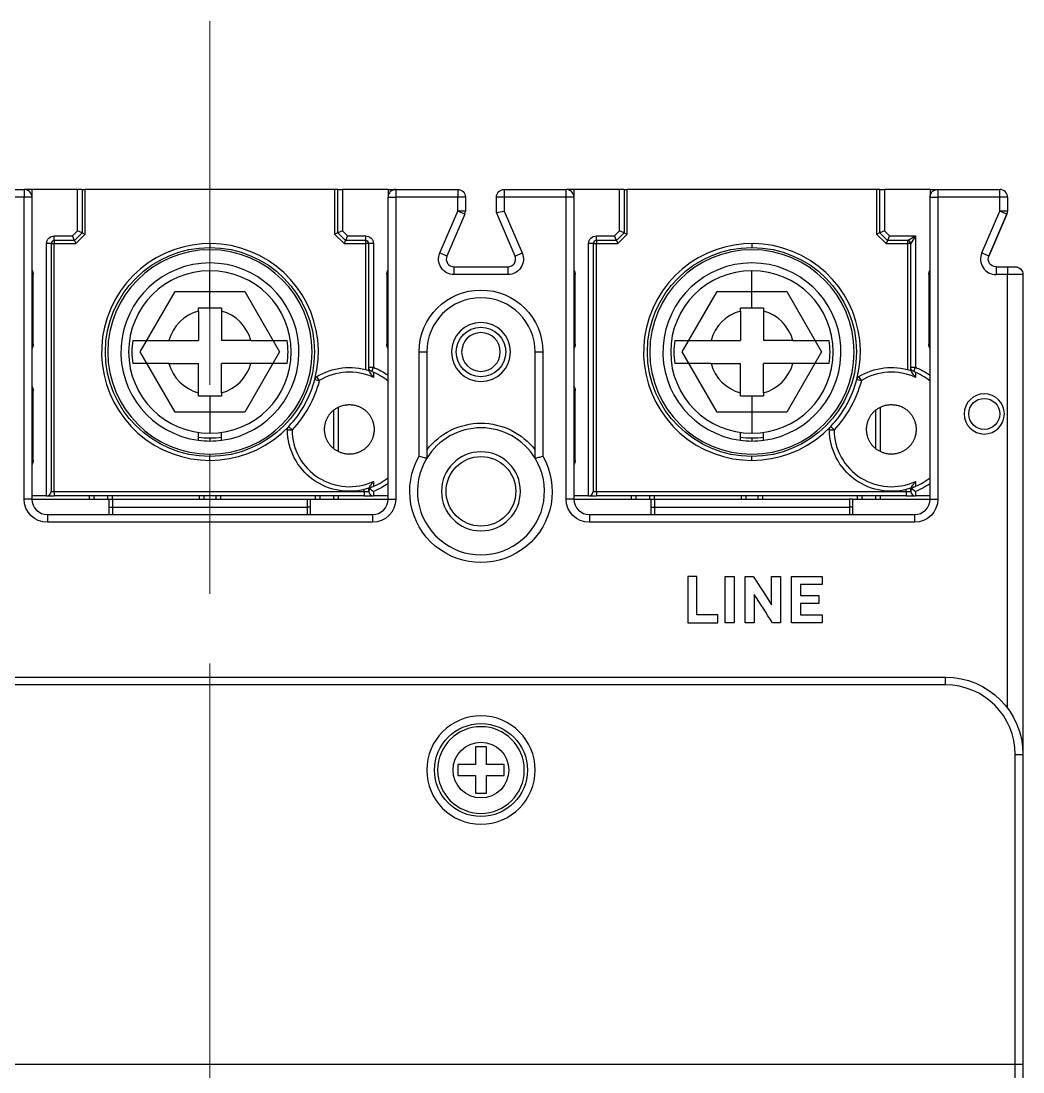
# Model space of a CAD drawing. Header units: millimetres. Extents: x 53 to 177, y 0 to 185.
# Drawn here: x 103.1 to 167.8, y 117.6 to 185.5 of the extents above; entities that cross this region are included whole.
import ezdxf

# ---------------------------------------------------------------- set-up
doc = ezdxf.new("R2010")
doc.units = ezdxf.units.MM
doc.linetypes.add('AM_ISO08W050', pattern=[18, 12, -1.5, 3, -1.5])
doc.layers.add('1', color=2, linetype='Continuous')
doc.layers.add('AM_07_중심선', color=1, linetype='AM_ISO08W050', lineweight=18)

# ---------------------------------------------------------------- blocks, each defined once
blk = doc.blocks.new('250')
for p, q in [((30242.851, 2722.503), (30245.101, 2726.4)), ((30245.101, 2726.4), (30249.601, 2726.4)), ((30249.601, 2726.4), (30251.851, 2722.503)), ((30277.851, 2722.503), (30280.101, 2726.4)), ((30280.101, 2726.4), (30284.601, 2726.4)), ((30284.601, 2726.4), (30286.851, 2722.503)), ((30245.101, 2718.606), (30242.851, 2722.503)), ((30251.851, 2722.503), (30249.601, 2718.606)), ((30280.101, 2718.606), (30277.851, 2722.503)), ((30286.851, 2722.503), (30284.601, 2718.606)), ((30249.601, 2718.606), (30245.101, 2718.606)), ((30284.601, 2718.606), (30280.101, 2718.606))]:
    blk.add_line(p, q)
at = {"layer": '1', "color": 7, "linetype": 'Continuous'}
for p, q in [((30231.351, 2733.003), (30235.351, 2733.003)), ((30235.351, 2733.003), (30235.351, 2732.503)), ((30235.851, 2733.003), (30235.351, 2733.003)), ((30235.851, 2733.003), (30235.851, 2732.503)), ((30238.801, 2733.003), (30235.851, 2733.003)), ((30238.801, 2730.327), (30238.801, 2733.003)), ((30239.101, 2733.003), (30238.801, 2733.003)), ((30239.101, 2733.003), (30239.101, 2730.203)), ((30239.101, 2733.003), (30239.301, 2733.003)), ((30239.301, 2730.12), (30239.301, 2733.003)), ((30255.401, 2733.003), (30239.301, 2733.003)), ((30255.401, 2733.003), (30255.401, 2730.12)), ((30255.601, 2733.003), (30255.401, 2733.003)), ((30255.601, 2733.003), (30255.901, 2733.003)), ((30255.601, 2730.203), (30255.601, 2733.003)), ((30255.901, 2733.003), (30255.901, 2730.327)), ((30258.851, 2733.003), (30255.901, 2733.003)), ((30258.851, 2733.003), (30258.851, 2732.503)), ((30258.851, 2733.003), (30259.351, 2733.003)), ((30259.351, 2733.003), (30259.351, 2732.503)), ((30259.351, 2733.003), (30263.351, 2733.003)), ((30263.351, 2733.003), (30263.351, 2732.503)), ((30266.351, 2733.003), (30266.351, 2732.503)), ((30266.351, 2733.003), (30270.351, 2733.003)), ((30270.351, 2732.503), (30270.351, 2733.003)), ((30270.851, 2733.003), (30270.351, 2733.003)), ((30273.801, 2733.003), (30270.851, 2733.003)), ((30270.851, 2733.003), (30270.851, 2732.503)), ((30273.801, 2730.327), (30273.801, 2733.003)), ((30274.101, 2733.003), (30273.801, 2733.003)), ((30274.101, 2733.003), (30274.101, 2730.203)), ((30274.101, 2733.003), (30274.301, 2733.003)), ((30274.301, 2730.12), (30274.301, 2733.003)), ((30290.401, 2733.003), (30274.301, 2733.003)), ((30290.401, 2733.003), (30290.401, 2730.12)), ((30290.601, 2733.003), (30290.401, 2733.003)), ((30290.601, 2733.003), (30290.901, 2733.003)), ((30290.601, 2730.203), (30290.601, 2733.003)), ((30290.901, 2733.003), (30290.901, 2730.327)), ((30293.851, 2733.003), (30290.901, 2733.003)), ((30293.851, 2733.003), (30293.851, 2732.503)), ((30293.851, 2733.003), (30294.351, 2733.003)), ((30294.351, 2733.003), (30294.351, 2732.503)), ((30294.351, 2733.003), (30298.351, 2733.003)), ((30298.351, 2732.503), (30298.351, 2733.003)), ((30235.351, 2732.503), (30231.351, 2732.503)), ((30235.351, 2713.003), (30235.351, 2732.503)), ((30235.851, 2732.503), (30235.351, 2732.503)), ((30235.851, 2732.503), (30235.851, 2713.003)), ((30258.851, 2713.003), (30258.851, 2732.503)), ((30258.851, 2732.503), (30259.351, 2732.503)), ((30259.351, 2732.503), (30259.351, 2713.003)), ((30263.351, 2732.503), (30259.351, 2732.503)), ((30263.851, 2732.503), (30263.351, 2732.503)), ((30263.351, 2731.606), (30263.351, 2732.503)), ((30263.851, 2732.503), (30263.851, 2731.606)), ((30265.851, 2731.503), (30265.851, 2732.503)), ((30266.351, 2732.503), (30265.851, 2732.503)), ((30266.351, 2732.503), (30266.351, 2731.606)), ((30270.351, 2732.503), (30266.351, 2732.503)), ((30270.351, 2713.003), (30270.351, 2732.503)), ((30270.851, 2732.503), (30270.351, 2732.503)), ((30270.851, 2732.503), (30270.851, 2713.003)), ((30293.851, 2713.003), (30293.851, 2732.503)), ((30293.851, 2732.503), (30294.351, 2732.503)), ((30298.351, 2732.503), (30294.351, 2732.503)), ((30294.351, 2732.503), (30294.351, 2713.003)), ((30298.351, 2731.606), (30298.351, 2732.503)), ((30298.851, 2732.503), (30298.351, 2732.503)), ((30298.851, 2732.503), (30298.851, 2731.606)), ((30262.19, 2728.897), (30263.351, 2731.606)), ((30263.811, 2731.409), (30262.65, 2728.7)), ((30263.811, 2731.409), (30263.351, 2731.606)), ((30263.851, 2731.606), (30263.351, 2731.606)), ((30265.851, 2731.503), (30266.351, 2731.606)), ((30267.052, 2728.7), (30265.851, 2731.503)), ((30266.351, 2731.606), (30267.512, 2728.897)), ((30297.19, 2728.897), (30298.351, 2731.606)), ((30298.811, 2731.409), (30297.649, 2728.7)), ((30297.65, 2728.7), (30298.811, 2731.409)), ((30298.851, 2731.606), (30298.351, 2731.606)), ((30298.811, 2731.409), (30298.351, 2731.606)), ((30298.851, 2731.606), (30298.851, 2731.606)), ((30237.301, 2729.703), (30237.301, 2730.003)), ((30237.301, 2730.003), (30238.477, 2730.003)), ((30238.477, 2730.003), (30238.801, 2730.327)), ((30238.601, 2729.703), (30238.477, 2730.003)), ((30239.101, 2730.203), (30238.601, 2729.703)), ((30239.301, 2730.12), (30238.684, 2729.503)), ((30239.101, 2730.203), (30238.801, 2730.327)), ((30239.101, 2730.203), (30239.301, 2730.12)), ((30255.601, 2730.203), (30255.401, 2730.12)), ((30256.018, 2729.503), (30255.401, 2730.12)), ((30255.901, 2730.327), (30255.601, 2730.203)), ((30256.101, 2729.703), (30255.601, 2730.203)), ((30255.901, 2730.327), (30256.225, 2730.003)), ((30256.225, 2730.003), (30256.101, 2729.703)), ((30256.225, 2730.003), (30257.401, 2730.003)), ((30257.401, 2730.003), (30257.401, 2729.703)), ((30272.301, 2729.703), (30272.301, 2730.003)), ((30272.301, 2730.003), (30273.477, 2730.003)), ((30273.477, 2730.003), (30273.801, 2730.327)), ((30273.601, 2729.703), (30273.477, 2730.003)), ((30274.101, 2730.203), (30273.601, 2729.703)), ((30274.301, 2730.12), (30273.684, 2729.503)), ((30274.101, 2730.203), (30273.801, 2730.327)), ((30274.101, 2730.203), (30274.301, 2730.12)), ((30290.601, 2730.203), (30290.401, 2730.12)), ((30291.018, 2729.503), (30290.401, 2730.12)), ((30290.901, 2730.327), (30290.601, 2730.203)), ((30291.101, 2729.703), (30290.601, 2730.203)), ((30290.901, 2730.327), (30291.225, 2730.003)), ((30291.225, 2730.003), (30291.101, 2729.703)), ((30291.225, 2730.003), (30292.901, 2730.003)), ((30292.401, 2729.703), (30292.901, 2730.003)), ((30292.901, 2730.003), (30292.601, 2729.503)), ((30292.901, 2730.003), (30292.901, 2721.514)), ((30237.101, 2729.503), (30236.801, 2729.503)), ((30236.801, 2713.203), (30236.801, 2729.503)), ((30237.101, 2729.503), (30237.101, 2713.503)), ((30237.101, 2729.503), (30237.301, 2729.503)), ((30238.601, 2729.703), (30237.301, 2729.703)), ((30237.301, 2729.703), (30237.301, 2729.503)), ((30237.301, 2713.503), (30237.301, 2729.503)), ((30237.301, 2729.503), (30238.684, 2729.503)), ((30238.601, 2729.703), (30238.684, 2729.503)), ((30247.351, 2729.503), (30247.351, 2729.253)), ((30256.101, 2729.703), (30256.018, 2729.503)), ((30256.018, 2729.503), (30257.401, 2729.503)), ((30257.401, 2729.703), (30256.101, 2729.703)), ((30257.401, 2729.703), (30257.401, 2729.503)), ((30257.401, 2729.503), (30257.401, 2721.363)), ((30257.601, 2729.503), (30257.401, 2729.503)), ((30257.601, 2721.514), (30257.601, 2729.503)), ((30257.901, 2729.503), (30257.601, 2729.503)), ((30257.901, 2729.503), (30257.901, 2721.514)), ((30272.101, 2729.503), (30271.801, 2729.503)), ((30271.801, 2713.203), (30271.801, 2729.503)), ((30272.101, 2729.503), (30272.101, 2713.503)), ((30272.101, 2729.503), (30272.301, 2729.503)), ((30273.601, 2729.703), (30272.301, 2729.703)), ((30272.301, 2729.703), (30272.301, 2729.503)), ((30272.301, 2729.503), (30273.684, 2729.503)), ((30272.301, 2713.503), (30272.301, 2729.503)), ((30273.601, 2729.703), (30273.684, 2729.503)), ((30282.351, 2729.503), (30282.351, 2729.253)), ((30291.101, 2729.703), (30291.018, 2729.503)), ((30291.018, 2729.503), (30292.401, 2729.503)), ((30292.401, 2729.703), (30291.101, 2729.703)), ((30292.401, 2729.703), (30292.401, 2729.503)), ((30292.401, 2729.503), (30292.401, 2721.363)), ((30292.601, 2729.503), (30292.401, 2729.503)), ((30292.601, 2721.514), (30292.601, 2729.503)), ((30262.65, 2728.7), (30262.19, 2728.897)), ((30267.052, 2728.7), (30267.512, 2728.897)), ((30297.649, 2728.7), (30297.19, 2728.897)), ((30263.109, 2728.003), (30266.593, 2728.003)), ((30263.109, 2728.003), (30263.109, 2727.503)), ((30266.593, 2728.003), (30266.593, 2727.503)), ((30298.109, 2728.003), (30298.851, 2728.003)), ((30298.109, 2728.003), (30298.109, 2727.503)), ((30298.851, 2728.003), (30299.351, 2728.003)), ((30298.851, 2728.003), (30298.851, 2727.503)), ((30235.851, 2727.503), (30235.934, 2727.503)), ((30235.934, 2723.003), (30235.934, 2727.503)), ((30247.351, 2725.353), (30247.351, 2727.753)), ((30258.768, 2727.503), (30258.768, 2723.003)), ((30258.768, 2727.503), (30258.851, 2727.503)), ((30266.593, 2727.503), (30263.109, 2727.503)), ((30270.851, 2727.503), (30270.934, 2727.503)), ((30270.934, 2723.003), (30270.934, 2727.503)), ((30282.351, 2725.353), (30282.351, 2727.753)), ((30293.768, 2727.503), (30293.768, 2723.003)), ((30293.768, 2727.503), (30293.851, 2727.503)), ((30298.851, 2727.503), (30298.109, 2727.503)), ((30298.851, 2699.503), (30298.851, 2727.503)), ((30299.851, 2727.503), (30298.851, 2727.503)), ((30299.851, 2727.503), (30299.851, 2696.503)), ((30246.601, 2725.149), (30246.601, 2723.253)), ((30248.101, 2725.149), (30248.101, 2723.253)), ((30281.601, 2725.149), (30281.601, 2723.253)), ((30283.101, 2725.149), (30283.101, 2723.253)), ((30244.705, 2723.253), (30246.601, 2723.253)), ((30249.997, 2723.253), (30248.101, 2723.253)), ((30279.705, 2723.253), (30281.601, 2723.253)), ((30284.997, 2723.253), (30283.101, 2723.253)), ((30235.934, 2723.003), (30235.851, 2723.003)), ((30258.851, 2723.003), (30258.768, 2723.003)), ((30260.851, 2722.503), (30261.351, 2722.503)), ((30260.851, 2715.775), (30260.851, 2722.503)), ((30261.351, 2722.503), (30261.351, 2715.639)), ((30268.351, 2722.503), (30268.851, 2722.503)), ((30268.351, 2715.639), (30268.351, 2722.503)), ((30268.851, 2722.503), (30268.851, 2715.775)), ((30270.934, 2723.003), (30270.851, 2723.003)), ((30293.851, 2723.003), (30293.768, 2723.003)), ((30244.705, 2721.753), (30246.601, 2721.753)), ((30246.601, 2719.857), (30246.601, 2721.753)), ((30248.101, 2719.857), (30248.101, 2721.753)), ((30249.997, 2721.753), (30248.101, 2721.753)), ((30279.705, 2721.753), (30281.601, 2721.753)), ((30281.601, 2719.857), (30281.601, 2721.753)), ((30284.997, 2721.753), (30283.101, 2721.753)), ((30283.101, 2719.857), (30283.101, 2721.753)), ((30257.601, 2721.514), (30257.901, 2721.514)), ((30257.601, 2721.303), (30257.601, 2721.514)), ((30257.793, 2721.234), (30257.901, 2721.514)), ((30257.901, 2721.191), (30257.901, 2720.863)), ((30292.601, 2721.514), (30292.901, 2721.514)), ((30292.601, 2721.303), (30292.601, 2721.514)), ((30292.793, 2721.234), (30292.901, 2721.514)), ((30292.901, 2721.191), (30292.901, 2720.863)), ((30254.123, 2720.731), (30254.413, 2720.655)), ((30254.413, 2720.655), (30254.256, 2720.911)), ((30289.123, 2720.731), (30289.413, 2720.655)), ((30289.413, 2720.655), (30289.256, 2720.911)), ((30235.851, 2720.003), (30235.934, 2720.003)), ((30235.934, 2715.503), (30235.934, 2720.003)), ((30270.851, 2720.003), (30270.934, 2720.003)), ((30270.934, 2715.503), (30270.934, 2720.003)), ((30247.351, 2719.653), (30247.351, 2717.253)), ((30282.351, 2719.653), (30282.351, 2717.253)), ((30255.351, 2716.286), (30255.351, 2718.721)), ((30255.651, 2716.089), (30255.651, 2718.918)), ((30290.351, 2716.286), (30290.351, 2718.721)), ((30290.651, 2716.089), (30290.651, 2718.918)), ((30252.651, 2717.483), (30252.433, 2717.69)), ((30287.651, 2717.483), (30287.433, 2717.69)), ((30246.601, 2716.802), (30246.601, 2717.307)), ((30248.101, 2716.802), (30248.101, 2717.307)), ((30252.351, 2717.482), (30252.651, 2717.483)), ((30281.601, 2716.802), (30281.601, 2717.307)), ((30283.101, 2716.802), (30283.101, 2717.307)), ((30287.351, 2717.482), (30287.651, 2717.483)), ((30247.351, 2716.953), (30247.351, 2716.753)), ((30282.351, 2716.953), (30282.351, 2716.753)), ((30247.351, 2715.503), (30247.351, 2715.753)), ((30282.351, 2715.503), (30282.351, 2715.753)), ((30235.934, 2715.503), (30235.851, 2715.503)), ((30270.934, 2715.503), (30270.851, 2715.503)), ((30257.301, 2713.503), (30257.301, 2713.618)), ((30257.601, 2713.503), (30257.601, 2713.703)), ((30257.901, 2714.143), (30257.901, 2713.816)), ((30292.301, 2713.503), (30292.301, 2713.618)), ((30292.601, 2713.503), (30292.601, 2713.703)), ((30292.901, 2714.143), (30292.901, 2713.816)), ((30235.851, 2713.003), (30235.351, 2713.003)), ((30236.801, 2713.203), (30235.851, 2713.203)), ((30235.851, 2713.003), (30240.851, 2713.003)), ((30236.801, 2713.203), (30237.301, 2713.203)), ((30237.101, 2713.503), (30237.301, 2713.503)), ((30237.301, 2713.503), (30237.301, 2713.203)), ((30237.301, 2713.503), (30256.351, 2713.503)), ((30257.301, 2713.203), (30237.301, 2713.203)), ((30239.551, 2713.203), (30239.551, 2713.003)), ((30239.851, 2713.203), (30239.851, 2713.003)), ((30240.751, 2713.003), (30240.751, 2713.203)), ((30240.851, 2712.003), (30240.851, 2713.003)), ((30240.851, 2713.003), (30241.051, 2713.003)), ((30241.051, 2713.003), (30241.051, 2713.203)), ((30241.051, 2713.003), (30241.051, 2712.49)), ((30241.051, 2713.003), (30253.651, 2713.003)), ((30246.651, 2713.203), (30246.651, 2713.003)), ((30246.951, 2713.203), (30246.951, 2713.003)), ((30247.751, 2713.003), (30247.751, 2713.203)), ((30248.051, 2713.003), (30248.051, 2713.203)), ((30253.651, 2713.003), (30253.851, 2713.003)), ((30253.651, 2712.49), (30253.651, 2713.003)), ((30253.851, 2713.003), (30258.851, 2713.003)), ((30253.851, 2712.003), (30253.851, 2713.003)), ((30254.151, 2713.203), (30254.151, 2713.003)), ((30254.451, 2713.203), (30254.451, 2713.003)), ((30255.351, 2713.003), (30255.351, 2713.203)), ((30255.651, 2713.003), (30255.651, 2713.203)), ((30256.351, 2713.503), (30257.301, 2713.503)), ((30257.301, 2713.503), (30257.601, 2713.503)), ((30257.301, 2713.503), (30257.301, 2713.203)), ((30257.301, 2713.203), (30257.901, 2713.203)), ((30257.901, 2713.492), (30257.901, 2713.203)), ((30258.851, 2713.203), (30257.901, 2713.203)), ((30258.851, 2713.003), (30259.351, 2713.003)), ((30270.851, 2713.003), (30270.351, 2713.003)), ((30271.801, 2713.203), (30270.851, 2713.203)), ((30270.851, 2713.003), (30275.851, 2713.003)), ((30271.801, 2713.203), (30272.301, 2713.203)), ((30272.101, 2713.503), (30272.301, 2713.503)), ((30272.301, 2713.503), (30272.301, 2713.203)), ((30272.301, 2713.503), (30291.351, 2713.503)), ((30292.301, 2713.203), (30272.301, 2713.203)), ((30274.551, 2713.203), (30274.551, 2713.003)), ((30274.851, 2713.203), (30274.851, 2713.003)), ((30275.751, 2713.003), (30275.751, 2713.203)), ((30275.851, 2712.003), (30275.851, 2713.003)), ((30275.851, 2713.003), (30276.051, 2713.003)), ((30276.051, 2713.003), (30276.051, 2713.203)), ((30276.051, 2713.003), (30276.051, 2712.49)), ((30276.051, 2713.003), (30288.651, 2713.003)), ((30281.651, 2713.203), (30281.651, 2713.003)), ((30281.951, 2713.203), (30281.951, 2713.003)), ((30282.751, 2713.003), (30282.751, 2713.203)), ((30283.051, 2713.003), (30283.051, 2713.203)), ((30288.651, 2713.003), (30288.651, 2712.49)), ((30288.851, 2713.003), (30288.651, 2713.003)), ((30288.851, 2713.003), (30293.851, 2713.003)), ((30288.851, 2713.003), (30288.851, 2712.003)), ((30289.151, 2713.203), (30289.151, 2713.003)), ((30289.451, 2713.203), (30289.451, 2713.003)), ((30290.351, 2713.003), (30290.351, 2713.203)), ((30290.651, 2713.003), (30290.651, 2713.203)), ((30291.351, 2713.503), (30292.301, 2713.503)), ((30292.301, 2713.503), (30292.601, 2713.503)), ((30292.301, 2713.503), (30292.301, 2713.203)), ((30292.301, 2713.203), (30292.901, 2713.203)), ((30292.901, 2713.492), (30292.901, 2713.203)), ((30293.851, 2713.203), (30292.901, 2713.203)), ((30293.851, 2713.003), (30294.351, 2713.003)), ((30240.851, 2712.49), (30241.051, 2712.49)), ((30241.051, 2712.49), (30241.051, 2712.003)), ((30241.051, 2712.49), (30253.651, 2712.49)), ((30253.651, 2712.003), (30253.651, 2712.49)), ((30253.851, 2712.49), (30253.651, 2712.49)), ((30275.851, 2712.49), (30276.051, 2712.49)), ((30276.051, 2712.49), (30276.051, 2712.003)), ((30276.051, 2712.49), (30288.651, 2712.49)), ((30288.851, 2712.49), (30288.651, 2712.49)), ((30288.651, 2712.49), (30288.651, 2712.003)), ((30236.851, 2712.003), (30236.851, 2711.503)), ((30236.851, 2712.003), (30257.851, 2712.003)), ((30257.851, 2712.003), (30257.851, 2711.503)), ((30271.851, 2712.003), (30271.851, 2711.503)), ((30271.851, 2712.003), (30292.851, 2712.003)), ((30292.851, 2712.003), (30292.851, 2711.503)), ((30257.851, 2711.503), (30236.851, 2711.503)), ((30292.851, 2711.503), (30271.851, 2711.503)), ((30199.851, 2701.503), (30294.851, 2701.503)), ((30294.851, 2701.003), (30294.851, 2701.503)), ((30294.851, 2701.003), (30199.851, 2701.003)), ((30264.501, 2697.003), (30264.501, 2695.853)), ((30265.201, 2697.003), (30264.501, 2697.003)), ((30265.201, 2695.853), (30265.201, 2697.003)), ((30299.351, 2676.503), (30299.351, 2696.503)), ((30299.351, 2696.503), (30299.851, 2696.503)), ((30299.851, 2696.503), (30299.851, 2676.503)), ((30263.351, 2695.853), (30263.351, 2695.153)), ((30264.501, 2695.853), (30263.351, 2695.853)), ((30266.351, 2695.853), (30265.201, 2695.853)), ((30266.351, 2695.153), (30266.351, 2695.853)), ((30263.351, 2695.153), (30264.501, 2695.153)), ((30264.501, 2695.153), (30264.501, 2694.003)), ((30265.201, 2694.003), (30265.201, 2695.153)), ((30265.201, 2695.153), (30266.351, 2695.153)), ((30264.501, 2694.003), (30265.201, 2694.003)), ((30195.351, 2676.503), (30299.351, 2676.503)), ((30299.351, 2675.503), (30299.351, 2676.503)), ((30299.351, 2676.503), (30299.851, 2676.503)), ((30299.851, 2676.503), (30299.851, 2675.003))]:
    blk.add_line(p, q, dxfattribs=at)
at = {"layer": '1', "color": 7, "linetype": 'Continuous', "extrusion": (0, 0, -1)}
for centre, radius in [((-30264.851, 2722.503), 1.9), ((-30297.351, 2718.503), 1.3), ((-30264.851, 2713.503), 2.55), ((-30264.851, 2695.503), 3.5), ((-30264.851, 2695.503), 2.8)]:
    blk.add_circle(centre, radius, dxfattribs=at)
at = {"layer": '1', "color": 7, "linetype": 'Continuous'}
for centre, radius in [((30264.851, 2722.503), 1.6), ((30297.351, 2718.503), 1), ((30264.851, 2713.503), 2.25), ((30264.851, 2695.503), 3), ((30264.851, 2695.503), 1.8)]:
    blk.add_circle(centre, radius, dxfattribs=at)
for centre, radius, start, end in [((30235.351, 2732.503), 0.5, 0, 90), ((30259.351, 2732.503), 0.5, 90, 180), ((30270.351, 2732.503), 0.5, 0, 90), ((30298.351, 2732.503), 0.5, 0, 90), ((30263.351, 2731.606), 0.5, 336.80141, 0), ((30298.351, 2731.606), 0.5, 336.78622, 0), ((30237.301, 2729.503), 0.2, 90, 180), ((30247.351, 2722.503), 7, 345.3358, 316.55499), ((30257.401, 2729.503), 0.2, 0, 90), ((30272.301, 2729.503), 0.2, 90, 180), ((30282.351, 2722.503), 7, 345.3358, 316.55499), ((30292.401, 2729.503), 0.2, 0, 90), ((30247.351, 2722.503), 6.6, 90, 270), ((30247.351, 2722.503), 6.6, 270, 90), ((30263.109, 2728.503), 0.5, 156.80141, 270), ((30266.593, 2728.503), 0.5, 270, 23.19859), ((30282.351, 2722.503), 6.6, 90, 270), ((30282.351, 2722.503), 6.6, 270, 90), ((30298.109, 2728.503), 1, 156.78622, 270), ((30247.351, 2722.503), 5.75, 277.49472, 262.50528), ((30282.351, 2722.503), 5.75, 277.49472, 262.50528), ((30247.351, 2722.503), 5.25, 90, 270), ((30247.351, 2722.503), 5.25, 270, 90), ((30282.351, 2722.503), 5.25, 90, 270), ((30282.351, 2722.503), 5.25, 270, 90), ((30264.851, 2722.503), 3.5, 0, 180), ((30247.351, 2722.503), 2.75, 105.82662, 164.17338), ((30247.351, 2722.503), 2.75, 15.82662, 74.17338), ((30282.351, 2722.503), 2.75, 105.82662, 164.17338), ((30282.351, 2722.503), 2.75, 15.82662, 74.17338), ((30247.351, 2722.503), 5.041, 171.44426, 188.55574), ((30247.351, 2722.503), 5.041, 351.44426, 8.55574), ((30264.851, 2722.503), 1.25, 0, 180), ((30282.351, 2722.503), 5.041, 171.44426, 188.55574), ((30282.351, 2722.503), 5.041, 351.44426, 8.55574), ((30264.851, 2722.503), 1.25, 180, 0), ((30247.351, 2722.503), 2.75, 195.82662, 254.17338), ((30247.351, 2722.503), 2.75, 285.82662, 344.17338), ((30282.351, 2722.503), 2.75, 195.82662, 254.17338), ((30282.351, 2722.503), 2.75, 285.82662, 344.17338), ((30256.351, 2717.503), 3.7, 65.23365, 121.58258), ((30256.351, 2717.503), 4, 51.31731, 68.87124), ((30291.351, 2717.503), 3.7, 65.23365, 121.58258), ((30291.351, 2717.503), 4, 51.31731, 68.87124), ((30247.351, 2722.503), 7, 316.55499, 345.3358), ((30254.413, 2720.655), 0.3, 121.58258, 165.3358), ((30282.351, 2722.503), 7, 316.55499, 345.3358), ((30289.413, 2720.655), 0.3, 121.58258, 165.3358), ((30247.351, 2722.503), 5.55, 262.23188, 270), ((30247.351, 2722.503), 5.55, 270, 277.76812), ((30256.351, 2717.503), 3.7, 180.30822, 294.76635), ((30264.851, 2713.503), 4.1, 31.38815, 148.61185), ((30282.351, 2722.503), 5.55, 262.23188, 270), ((30282.351, 2722.503), 5.55, 270, 277.76812), ((30291.351, 2717.503), 3.7, 180.30822, 294.76635), ((30247.351, 2722.503), 5.75, 262.50469, 270), ((30247.351, 2722.503), 5.75, 270, 277.49531), ((30282.351, 2722.503), 5.75, 262.50469, 270), ((30282.351, 2722.503), 5.75, 270, 277.49531), ((30264.851, 2713.503), 4.1, 148.61185, 31.38815), ((30256.351, 2717.503), 4, 291.12588, 308.68412), ((30291.351, 2717.503), 4, 291.12588, 308.68412), ((30236.851, 2713.003), 1, 180, 270), ((30236.801, 2713.503), 0.3, 270, 0), ((30257.901, 2713.503), 0.3, 180, 270), ((30257.851, 2713.003), 1, 270, 0), ((30271.851, 2713.003), 1, 180, 270), ((30271.801, 2713.503), 0.3, 270, 0), ((30292.901, 2713.503), 0.3, 180, 270), ((30292.851, 2713.003), 1, 270, 0), ((30294.851, 2696.503), 4.5, 0, 90)]:
    blk.add_arc(centre, radius, start, end, dxfattribs=at)
at = {"layer": '1', "color": 7, "linetype": 'Continuous', "extrusion": (0, 0, -1)}
for centre, radius, start, end in [((-30263.351, 2732.503), 0.5, 90, 180), ((-30266.351, 2732.503), 0.5, 0, 90), ((-30294.351, 2732.503), 0.5, 0, 90), ((-30247.351, 2722.503), 6.75, 270, 90), ((-30247.351, 2722.503), 6.75, 90, 270), ((-30282.351, 2722.503), 6.75, 270, 90), ((-30282.351, 2722.503), 6.75, 90, 270), ((-30263.109, 2728.503), 1, 270, 23.19859), ((-30266.593, 2728.503), 1, 156.80141, 270), ((-30298.109, 2728.503), 0.5, 270, 23.21378), ((-30299.351, 2727.503), 0.5, 90, 180), ((-30235.434, 2727.503), 0.5, 146.47498, 180), ((-30270.434, 2727.503), 0.5, 146.47498, 180), ((-30264.851, 2722.503), 4, 0, 180), ((-30235.434, 2723.003), 0.5, 180, 213.52502), ((-30259.268, 2723.003), 0.5, 326.47498, 0), ((-30270.434, 2723.003), 0.5, 180, 213.52502), ((-30294.268, 2723.003), 0.5, 326.47498, 0), ((-30257.901, 2721.514), 0.3, 291.12876, 0), ((-30292.901, 2721.514), 0.3, 291.12876, 0), ((-30235.434, 2720.003), 0.5, 146.47498, 180), ((-30270.434, 2720.003), 0.5, 146.47498, 180), ((-30264.851, 2713.503), 4.4, 37.30179, 142.69821), ((-30264.851, 2713.503), 4.6, 150.40815, 29.59185), ((-30235.434, 2715.503), 0.5, 180, 213.52502), ((-30270.434, 2715.503), 0.5, 180, 213.52502), ((-30236.851, 2713.003), 1.5, 270, 0), ((-30257.851, 2713.003), 1.5, 180, 270), ((-30271.851, 2713.003), 1.5, 270, 0), ((-30292.851, 2713.003), 1.5, 180, 270), ((-30294.851, 2696.503), 5, 90, 180)]:
    blk.add_arc(centre, radius, start, end, dxfattribs=at)
at = {"layer": '1', "color": 7, "linetype": 'Continuous', "extrusion": (1e-16, 0, -1)}
for centre, radius, start, end in [((-30237.301, 2729.503), 0.5, 0, 90), ((-30257.401, 2729.503), 0.5, 90, 180), ((-30272.301, 2729.503), 0.5, 0, 90), ((-30298.109, 2728.503), 0.5, 270, 23.19859), ((-30259.268, 2727.503), 0.5, 0, 33.52502), ((-30294.268, 2727.503), 0.5, 0, 33.52502), ((-30256.351, 2717.503), 4, 58.41742, 108.20996), ((-30256.351, 2717.503), 4.3, 111.12876, 125.55083), ((-30291.351, 2717.503), 4, 58.41742, 108.20996), ((-30291.351, 2717.503), 4.3, 111.12876, 125.55083), ((-30247.351, 2722.503), 7.3, 194.6642, 223.44501), ((-30282.351, 2722.503), 7.3, 194.6642, 223.44501), ((-30252.651, 2717.483), 0.3, 359.69178, 43.44501), ((-30287.651, 2717.483), 0.3, 359.69178, 43.44501), ((-30256.351, 2717.503), 4, 251.79004, 359.69178), ((-30291.351, 2717.503), 4, 251.79004, 359.69178), ((-30256.351, 2717.503), 4.3, 234.44917, 248.87124), ((-30291.351, 2717.503), 4.3, 234.44917, 248.87124)]:
    blk.add_arc(centre, radius, start, end, dxfattribs=at)
at = {"layer": '1', "color": 7, "linetype": 'Continuous'}
for points in [[(30246.601, 2725.353), (30246.851, 2725.353), (30247.101, 2725.353), (30247.351, 2725.353)], [(30246.601, 2725.149), (30246.601, 2725.172), (30246.601, 2725.217), (30246.601, 2725.285), (30246.601, 2725.331), (30246.601, 2725.353)], [(30247.351, 2725.353), (30247.601, 2725.353), (30247.851, 2725.353), (30248.101, 2725.353)], [(30248.101, 2725.353), (30248.101, 2725.319), (30248.101, 2725.251), (30248.101, 2725.183), (30248.101, 2725.149)], [(30281.601, 2725.353), (30281.851, 2725.353), (30282.101, 2725.353), (30282.351, 2725.353)], [(30281.601, 2725.149), (30281.601, 2725.172), (30281.601, 2725.217), (30281.601, 2725.285), (30281.601, 2725.331), (30281.601, 2725.353)], [(30282.351, 2725.353), (30282.601, 2725.353), (30282.851, 2725.353), (30283.101, 2725.353)], [(30283.101, 2725.353), (30283.101, 2725.319), (30283.101, 2725.251), (30283.101, 2725.183), (30283.101, 2725.149)], [(30246.601, 2719.653), (30246.601, 2719.687), (30246.601, 2719.755), (30246.601, 2719.823), (30246.601, 2719.857)], [(30248.101, 2719.857), (30248.101, 2719.835), (30248.101, 2719.789), (30248.101, 2719.721), (30248.101, 2719.676), (30248.101, 2719.653)], [(30281.601, 2719.653), (30281.601, 2719.687), (30281.601, 2719.755), (30281.601, 2719.823), (30281.601, 2719.857)], [(30283.101, 2719.857), (30283.101, 2719.835), (30283.101, 2719.789), (30283.101, 2719.721), (30283.101, 2719.676), (30283.101, 2719.653)], [(30247.351, 2719.653), (30247.101, 2719.653), (30246.851, 2719.653), (30246.601, 2719.653)], [(30248.101, 2719.653), (30247.851, 2719.653), (30247.601, 2719.653), (30247.351, 2719.653)], [(30282.351, 2719.653), (30282.101, 2719.653), (30281.851, 2719.653), (30281.601, 2719.653)], [(30283.101, 2719.653), (30282.851, 2719.653), (30282.601, 2719.653), (30282.351, 2719.653)], [(30278.786, 2708.008), (30278.59, 2708.008), (30278.395, 2708.008), (30278.2, 2708.008)], [(30278.2, 2708.008), (30278.2, 2707.008), (30278.2, 2706.008), (30278.2, 2705.008)], [(30278.786, 2705.531), (30278.786, 2706.356), (30278.786, 2707.182), (30278.786, 2708.008)], [(30280.622, 2708.008), (30280.817, 2708.008), (30281.012, 2708.008), (30281.207, 2708.008)], [(30280.622, 2705.008), (30280.622, 2706.008), (30280.622, 2707.008), (30280.622, 2708.008)], [(30281.207, 2708.008), (30281.207, 2707.008), (30281.207, 2706.008), (30281.207, 2705.008)], [(30281.909, 2705.009), (30281.909, 2706.008), (30281.909, 2707.007), (30281.909, 2708.006)], [(30281.909, 2708.006), (30282.083, 2708.006), (30282.257, 2708.006), (30282.431, 2708.006)], [(30282.431, 2708.006), (30282.827, 2707.395), (30283.223, 2706.783), (30283.618, 2706.171)], [(30283.618, 2706.171), (30283.618, 2706.783), (30283.618, 2707.395), (30283.618, 2708.006)], [(30283.618, 2708.006), (30283.813, 2708.006), (30284.008, 2708.006), (30284.202, 2708.006)], [(30284.202, 2708.006), (30284.202, 2707.007), (30284.202, 2706.008), (30284.202, 2705.009)], [(30284.902, 2705.009), (30284.902, 2706.008), (30284.902, 2707.007), (30284.902, 2708.006)], [(30284.902, 2708.006), (30285.559, 2708.006), (30286.217, 2708.006), (30286.875, 2708.006)], [(30286.875, 2708.006), (30286.875, 2707.832), (30286.875, 2707.658), (30286.875, 2707.484)], [(30282.494, 2706.849), (30282.494, 2706.236), (30282.494, 2705.623), (30282.494, 2705.009)], [(30283.681, 2705.009), (30283.285, 2705.623), (30282.89, 2706.236), (30282.494, 2706.849)], [(30286.875, 2707.484), (30286.412, 2707.484), (30285.949, 2707.484), (30285.487, 2707.484)], [(30285.487, 2707.484), (30285.487, 2707.25), (30285.487, 2707.015), (30285.487, 2706.781)], [(30285.487, 2706.781), (30285.881, 2706.781), (30286.275, 2706.781), (30286.669, 2706.781)], [(30285.487, 2706.26), (30285.487, 2706.017), (30285.487, 2705.774), (30285.487, 2705.532)], [(30286.669, 2706.26), (30286.275, 2706.26), (30285.881, 2706.26), (30285.487, 2706.26)], [(30286.669, 2706.781), (30286.669, 2706.607), (30286.669, 2706.434), (30286.669, 2706.26)], [(30280.146, 2705.531), (30279.693, 2705.531), (30279.239, 2705.531), (30278.786, 2705.531)], [(30280.146, 2705.008), (30280.146, 2705.182), (30280.146, 2705.356), (30280.146, 2705.531)], [(30285.487, 2705.532), (30285.949, 2705.532), (30286.412, 2705.532), (30286.875, 2705.532)], [(30286.875, 2705.532), (30286.875, 2705.358), (30286.875, 2705.184), (30286.875, 2705.009)], [(30278.2, 2705.008), (30278.849, 2705.008), (30279.497, 2705.008), (30280.146, 2705.008)], [(30281.207, 2705.008), (30281.012, 2705.008), (30280.817, 2705.008), (30280.622, 2705.008)], [(30282.494, 2705.009), (30282.299, 2705.009), (30282.104, 2705.009), (30281.909, 2705.009)], [(30284.202, 2705.009), (30284.028, 2705.009), (30283.855, 2705.009), (30283.681, 2705.009)], [(30286.875, 2705.009), (30286.217, 2705.009), (30285.559, 2705.009), (30284.902, 2705.009)]]:
    blk.add_open_spline(points, degree=3, dxfattribs=at)
for points, degree, knots in [([(30242.366, 2723.253), (30242.479, 2723.253), (30242.638, 2723.253), (30243.02, 2723.253), (30243.249, 2723.253), (30243.746, 2723.253), (30244.021, 2723.253), (30244.434, 2723.253), (30244.57, 2723.253), (30244.705, 2723.253)], 3, [0, 0, 0, 0, 0.286732, 0.286732, 0.573315, 0.573315, 0.862243, 0.862243, 1, 1, 1, 1]), ([(30249.997, 2723.253), (30250.292, 2723.253), (30250.592, 2723.253), (30251.148, 2723.253), (30251.412, 2723.253), (30251.858, 2723.253), (30252.049, 2723.253), (30252.248, 2723.253), (30252.295, 2723.253), (30252.336, 2723.253)], 3, [0, 0, 0, 0, 0.302948, 0.302948, 0.604903, 0.604903, 0.896398, 0.896398, 1, 1, 1, 1]), ([(30277.366, 2723.253), (30277.479, 2723.253), (30277.638, 2723.253), (30278.02, 2723.253), (30278.249, 2723.253), (30278.746, 2723.253), (30279.021, 2723.253), (30279.434, 2723.253), (30279.57, 2723.253), (30279.705, 2723.253)], 3, [0, 0, 0, 0, 0.286732, 0.286732, 0.573315, 0.573315, 0.862243, 0.862243, 1, 1, 1, 1]), ([(30284.997, 2723.253), (30285.292, 2723.253), (30285.592, 2723.253), (30286.148, 2723.253), (30286.412, 2723.253), (30286.858, 2723.253), (30287.049, 2723.253), (30287.248, 2723.253), (30287.295, 2723.253), (30287.336, 2723.253)], 3, [0, 0, 0, 0, 0.302948, 0.302948, 0.604903, 0.604903, 0.896398, 0.896398, 1, 1, 1, 1]), ([(30244.705, 2721.753), (30244.41, 2721.753), (30244.111, 2721.753), (30243.555, 2721.753), (30243.29, 2721.753), (30242.844, 2721.753), (30242.653, 2721.753), (30242.455, 2721.753), (30242.407, 2721.753), (30242.366, 2721.753)], 3, [0, 0, 0, 0, 0.302948, 0.302948, 0.604903, 0.604903, 0.896398, 0.896398, 1, 1, 1, 1]), ([(30252.336, 2721.753), (30252.224, 2721.753), (30252.065, 2721.753), (30251.682, 2721.753), (30251.453, 2721.753), (30250.956, 2721.753), (30250.681, 2721.753), (30250.269, 2721.753), (30250.133, 2721.753), (30249.997, 2721.753)], 3, [0, 0, 0, 0, 0.286732, 0.286732, 0.573315, 0.573315, 0.862243, 0.862243, 1, 1, 1, 1]), ([(30279.705, 2721.753), (30279.41, 2721.753), (30279.111, 2721.753), (30278.555, 2721.753), (30278.29, 2721.753), (30277.844, 2721.753), (30277.653, 2721.753), (30277.455, 2721.753), (30277.407, 2721.753), (30277.366, 2721.753)], 3, [0, 0, 0, 0, 0.302948, 0.302948, 0.604903, 0.604903, 0.896398, 0.896398, 1, 1, 1, 1]), ([(30287.336, 2721.753), (30287.224, 2721.753), (30287.065, 2721.753), (30286.682, 2721.753), (30286.453, 2721.753), (30285.956, 2721.753), (30285.681, 2721.753), (30285.269, 2721.753), (30285.133, 2721.753), (30284.997, 2721.753)], 3, [0, 0, 0, 0, 0.286732, 0.286732, 0.573315, 0.573315, 0.862243, 0.862243, 1, 1, 1, 1]), ([(30257.901, 2720.863), (30257.901, 2720.864), (30257.9, 2720.865), (30257.859, 2720.929), (30257.817, 2720.992), (30257.743, 2721.102), (30257.71, 2721.15), (30257.662, 2721.218), (30257.645, 2721.242), (30257.623, 2721.273), (30257.615, 2721.284), (30257.604, 2721.299), (30257.601, 2721.303), (30257.601, 2721.303)], 3, [0, 0, 0, 0, 0.005461, 0.005461, 0.34428, 0.34428, 0.619889, 0.619889, 0.786099, 0.786099, 0.892667, 0.892667, 1, 1, 1, 1]), ([(30292.901, 2720.863), (30292.901, 2720.864), (30292.9, 2720.865), (30292.859, 2720.929), (30292.817, 2720.992), (30292.743, 2721.102), (30292.71, 2721.15), (30292.662, 2721.218), (30292.645, 2721.242), (30292.623, 2721.273), (30292.615, 2721.284), (30292.604, 2721.299), (30292.601, 2721.303), (30292.601, 2721.303)], 3, [0, 0, 0, 0, 0.005461, 0.005461, 0.34428, 0.34428, 0.619889, 0.619889, 0.786099, 0.786099, 0.892667, 0.892667, 1, 1, 1, 1]), ([(30254.751, 2717.503), (30254.751, 2716.937), (30255.034, 2716.186), (30255.786, 2715.903), (30256.917, 2715.903), (30257.668, 2716.186), (30257.951, 2716.937), (30257.951, 2718.069), (30257.668, 2718.82), (30256.917, 2719.103), (30255.786, 2719.103), (30255.034, 2718.82), (30254.751, 2718.069), (30254.751, 2717.503)], 4, [0, 0, 0, 0, 0, 0.25, 0.25, 0.25, 0.5, 0.5, 0.5, 0.75, 0.75, 0.75, 1, 1, 1, 1, 1]), ([(30289.751, 2717.503), (30289.751, 2716.937), (30290.034, 2716.186), (30290.786, 2715.903), (30291.917, 2715.903), (30292.668, 2716.186), (30292.951, 2716.937), (30292.951, 2718.069), (30292.668, 2718.82), (30291.917, 2719.103), (30290.786, 2719.103), (30290.034, 2718.82), (30289.751, 2718.069), (30289.751, 2717.503)], 4, [0, 0, 0, 0, 0, 0.25, 0.25, 0.25, 0.5, 0.5, 0.5, 0.75, 0.75, 0.75, 1, 1, 1, 1, 1]), ([(30260.851, 2715.775), (30260.853, 2715.774), (30260.855, 2715.774), (30260.915, 2715.758), (30260.973, 2715.742), (30261.081, 2715.713), (30261.133, 2715.699), (30261.22, 2715.675), (30261.258, 2715.665), (30261.314, 2715.649), (30261.334, 2715.643), (30261.349, 2715.639), (30261.351, 2715.639), (30261.351, 2715.639)], 3, [0, 0, 0, 0, 0.008011, 0.008011, 0.232745, 0.232745, 0.457681, 0.457681, 0.679171, 0.679171, 0.892936, 0.892936, 1, 1, 1, 1]), ([(30268.351, 2715.639), (30268.351, 2715.639), (30268.36, 2715.641), (30268.395, 2715.651), (30268.421, 2715.658), (30268.487, 2715.676), (30268.528, 2715.688), (30268.619, 2715.713), (30268.671, 2715.727), (30268.764, 2715.752), (30268.805, 2715.762), (30268.847, 2715.774), (30268.849, 2715.774), (30268.851, 2715.775)], 3, [0, 0, 0, 0, 0.205383, 0.205383, 0.410546, 0.410546, 0.619128, 0.619128, 0.83511, 0.83511, 0.991992, 0.991992, 1, 1, 1, 1]), ([(30257.601, 2713.703), (30257.601, 2713.703), (30257.604, 2713.708), (30257.615, 2713.722), (30257.623, 2713.733), (30257.645, 2713.765), (30257.662, 2713.789), (30257.71, 2713.857), (30257.743, 2713.905), (30257.817, 2714.014), (30257.859, 2714.077), (30257.9, 2714.141), (30257.901, 2714.142), (30257.901, 2714.143)], 3, [0, 0, 0, 0, 0.107875, 0.107875, 0.214378, 0.214378, 0.380488, 0.380488, 0.655929, 0.655929, 0.994542, 0.994542, 1, 1, 1, 1]), ([(30257.655, 2713.664), (30257.633, 2713.632), (30257.618, 2713.597), (30257.607, 2713.553), (30257.605, 2713.543), (30257.603, 2713.528), (30257.603, 2713.523), (30257.602, 2713.513), (30257.601, 2713.509), (30257.601, 2713.505), (30257.601, 2713.504), (30257.601, 2713.503), (30257.601, 2713.503), (30257.601, 2713.503)], 3, [0, 0, 0, 0, 0.623512, 0.623512, 0.792086, 0.792086, 0.888585, 0.888585, 0.963976, 0.963976, 0.986719, 0.986719, 1, 1, 1, 1]), ([(30257.793, 2713.772), (30257.792, 2713.772), (30257.791, 2713.771), (30257.771, 2713.763), (30257.752, 2713.753), (30257.705, 2713.722), (30257.678, 2713.696), (30257.655, 2713.664)], 3, [0, 0, 0, 0, 0.014093, 0.014093, 0.382952, 0.382952, 1, 1, 1, 1]), ([(30257.901, 2713.492), (30257.9, 2713.493), (30257.899, 2713.494), (30257.856, 2713.523), (30257.814, 2713.552), (30257.738, 2713.606), (30257.703, 2713.631), (30257.667, 2713.656), (30257.661, 2713.66), (30257.655, 2713.664)], 3, [0, 0, 0, 0, 0.010726, 0.010726, 0.46626, 0.46626, 0.902819, 0.902819, 1, 1, 1, 1]), ([(30292.601, 2713.703), (30292.601, 2713.703), (30292.604, 2713.708), (30292.615, 2713.722), (30292.623, 2713.733), (30292.645, 2713.765), (30292.662, 2713.789), (30292.71, 2713.857), (30292.743, 2713.905), (30292.817, 2714.014), (30292.859, 2714.077), (30292.9, 2714.141), (30292.901, 2714.142), (30292.901, 2714.143)], 3, [0, 0, 0, 0, 0.107875, 0.107875, 0.214378, 0.214378, 0.380488, 0.380488, 0.655929, 0.655929, 0.994542, 0.994542, 1, 1, 1, 1]), ([(30292.655, 2713.664), (30292.633, 2713.632), (30292.618, 2713.597), (30292.607, 2713.553), (30292.605, 2713.543), (30292.603, 2713.528), (30292.603, 2713.523), (30292.602, 2713.513), (30292.601, 2713.509), (30292.601, 2713.505), (30292.601, 2713.504), (30292.601, 2713.503), (30292.601, 2713.503), (30292.601, 2713.503)], 3, [0, 0, 0, 0, 0.623512, 0.623512, 0.792086, 0.792086, 0.888585, 0.888585, 0.963976, 0.963976, 0.986719, 0.986719, 1, 1, 1, 1]), ([(30292.793, 2713.772), (30292.792, 2713.772), (30292.791, 2713.771), (30292.771, 2713.763), (30292.752, 2713.753), (30292.705, 2713.722), (30292.678, 2713.696), (30292.655, 2713.664)], 3, [0, 0, 0, 0, 0.014093, 0.014093, 0.382952, 0.382952, 1, 1, 1, 1]), ([(30292.901, 2713.492), (30292.9, 2713.493), (30292.899, 2713.494), (30292.856, 2713.523), (30292.814, 2713.552), (30292.738, 2713.606), (30292.703, 2713.631), (30292.667, 2713.656), (30292.661, 2713.66), (30292.655, 2713.664)], 3, [0, 0, 0, 0, 0.010726, 0.010726, 0.46626, 0.46626, 0.902819, 0.902819, 1, 1, 1, 1])]:
    blk.add_open_spline(points, degree=degree, knots=knots, dxfattribs=at)
at = {"layer": 'AM_07_중심선', "ltscale": 3}
blk.add_line((30247.351, 2558.385), (30247.351, 2743.877), dxfattribs=at)

msp = doc.modelspace()

# ---------------------------------------------------------------- block references
msp.add_blockref('250', (-30132.053, -2558.385))

doc.saveas('drawing.dxf')
